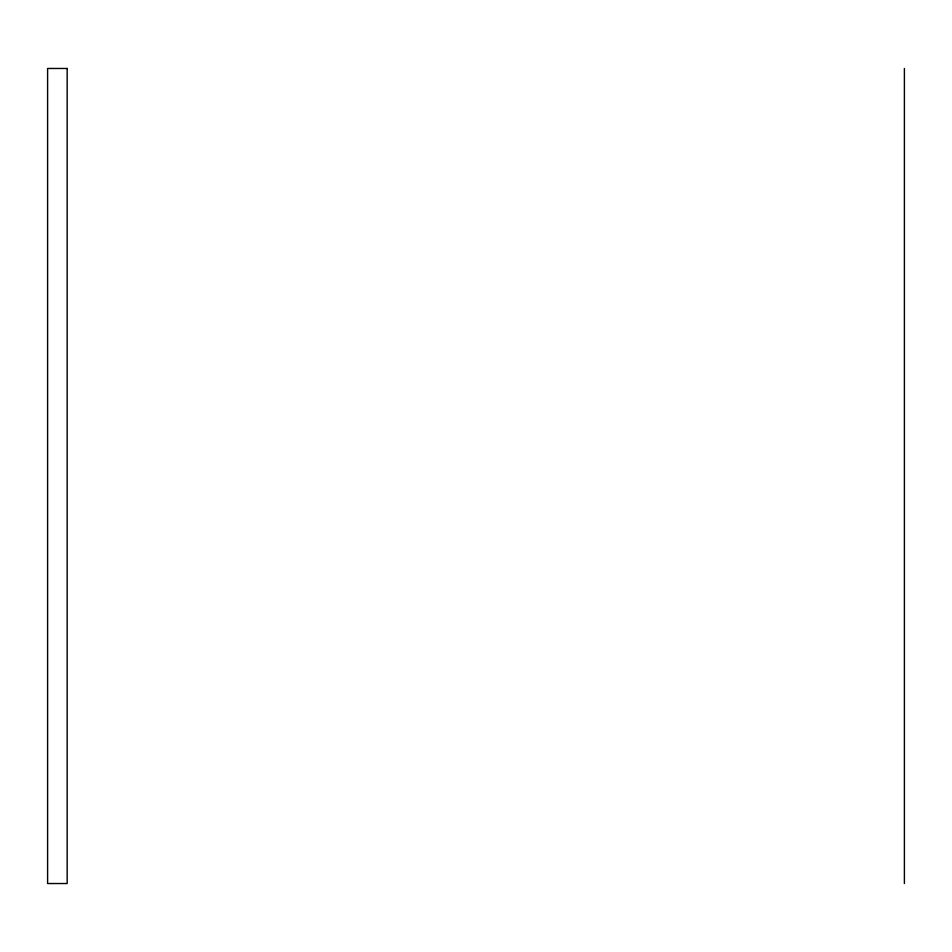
<?xml version="1.0" encoding="UTF-8"?>
<svg xmlns="http://www.w3.org/2000/svg" width="952" height="952" viewBox="0 0 952 952"><rect width="100%" height="100%" fill="white"/><g stroke="black" fill="none" stroke-linecap="round" stroke-linejoin="round"><path stroke-width="1.43" d="M904.4 68.473L904.4 883.527M67.164 68.473L47.6 68.473L47.6 883.527L67.164 883.527L67.164 68.473"/></g></svg>
